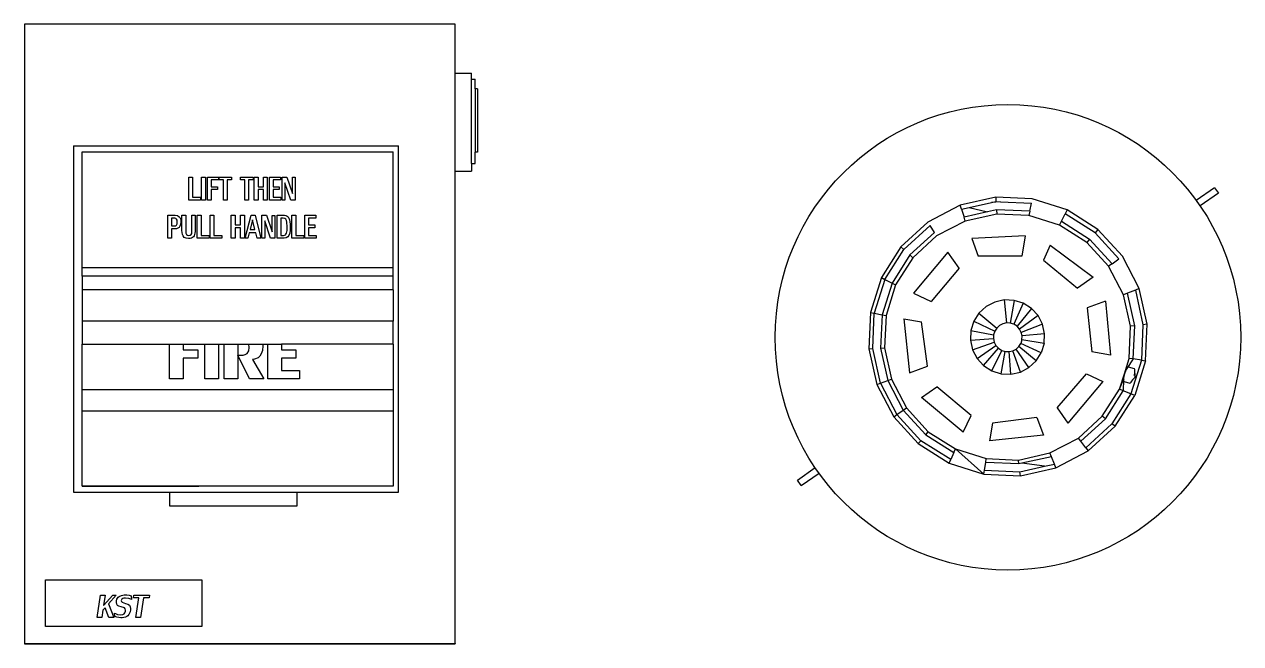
# Model space of a CAD drawing. Header units: inches. Extents: x 710 to 5347, y 114 to 2471.
# Drawn here: x 3965 to 5347, y 286 to 989 of the extents above; entities that cross this region are included whole.
import ezdxf

# ---------------------------------------------------------------- set-up
doc = ezdxf.new("R2010")
doc.units = ezdxf.units.IN
doc.header["$MEASUREMENT"] = 0
doc.layers.add('Edges', color=7, linetype='Continuous')

# ---------------------------------------------------------------- blocks, each defined once
blk = doc.blocks.new('fire alarm fr')
at = {"layer": 'Edges'}
for p, q in [((1336.9, 1175.4), (847.5, 1175.4)), ((847.5, 1175.4), (847.5, 472.1)), ((1336.9, 1119.8), (1336.9, 1175.4)), ((1336.9, 1119.8), (1355.3, 1119.8)), ((1336.9, 1008.5), (1336.9, 1119.8)), ((1355.3, 1113.2), (1355.3, 1119.8)), ((1355.3, 1113.2), (1359.6, 1113.2)), ((1355.3, 1017.4), (1355.3, 1113.2)), ((1359.6, 1102), (1359.6, 1113.2)), ((1362.1, 1102), (1359.6, 1102)), ((1359.6, 1102), (1359.6, 1030.2)), ((1362.1, 1102), (1362.1, 1030.2)), ((903.3, 1037.5), (903.3, 644.2)), ((903.3, 1037.5), (1272.6, 1037.5)), ((1272.6, 644.2), (1272.6, 1037.5)), ((913.1, 1015.7), (913.1, 1030.7)), ((913.1, 1030.7), (913.1, 1030.7)), ((913.1, 1015.7), (913.1, 1030.7)), ((913.1, 1030.7), (1266.5, 1030.7)), ((1266.5, 898.8), (1266.5, 1030.7)), ((1362.1, 1030.2), (1359.6, 1030.2)), ((1359.6, 1030.1), (1359.6, 1030.2)), ((1362.1, 1030.1), (1359.6, 1030.1)), ((1359.6, 1017.4), (1359.6, 1030.1)), ((1362.1, 1030.2), (1362.1, 1030.1)), ((913.1, 898.8), (913.1, 1015.7)), ((1355.3, 1017.4), (1359.6, 1017.4)), ((1355.3, 1017.4), (1355.3, 1008.5)), ((1034.3, 975.8), (1034.3, 1001.9)), ((1034.3, 1001.9), (1038.6, 1001.9)), ((1038.6, 1001.9), (1038.6, 979.1)), ((1048.9, 975.8), (1048.9, 1001.9)), ((1048.9, 1001.9), (1053.2, 1001.9)), ((1053.2, 1001.9), (1053.2, 975.8)), ((1055.6, 975.8), (1055.6, 1001.9)), ((1055.6, 1001.9), (1068.3, 1001.9)), ((1068.3, 998.6), (1059.8, 998.6)), ((1059.8, 998.6), (1059.8, 991)), ((1068.3, 1001.9), (1068.3, 998.6)), ((1068.5, 998.6), (1068.5, 1001.9)), ((1068.5, 1001.9), (1083, 1001.9)), ((1073.6, 998.6), (1068.5, 998.6)), ((1073.6, 975.8), (1073.6, 998.6)), ((1083, 998.6), (1077.9, 998.6)), ((1077.9, 998.6), (1077.9, 975.8)), ((1083, 1001.9), (1083, 998.6)), ((1092.9, 998.6), (1092.9, 1001.9)), ((1092.9, 1001.9), (1107.3, 1001.9)), ((1098, 998.6), (1092.9, 998.6)), ((1098, 975.8), (1098, 998.6)), ((1107.3, 998.6), (1102.2, 998.6)), ((1102.2, 998.6), (1102.2, 975.8)), ((1107.3, 1001.9), (1107.3, 998.6)), ((1108.7, 975.8), (1108.7, 1001.9)), ((1108.7, 1001.9), (1113, 1001.9)), ((1113, 1001.9), (1113, 991)), ((1119.2, 991), (1119.2, 1001.9)), ((1119.2, 1001.9), (1123.4, 1001.9)), ((1123.4, 1001.9), (1123.4, 975.8)), ((1125.8, 1001.9), (1138.6, 1001.9)), ((1125.8, 975.8), (1125.8, 1001.9)), ((1138.6, 998.6), (1130.1, 998.6)), ((1130.1, 998.6), (1130.1, 991)), ((1138.6, 1001.9), (1138.6, 998.6)), ((1140.3, 975.8), (1140.3, 1001.9)), ((1140.3, 1001.9), (1145.6, 1001.9)), ((1150.1, 975.8), (1143.3, 995.5)), ((1143.3, 995.5), (1143.3, 975.8)), ((1145.6, 1001.9), (1152, 983.2)), ((1152, 983.2), (1152, 1001.8)), ((1152, 1001.8), (1155.1, 1001.8)), ((1155.1, 1001.8), (1155.1, 975.8)), ((1336.9, 1008.5), (1355.3, 1008.5)), ((1336.9, 472.1), (1336.9, 1008.5)), ((1059.8, 991), (1066.9, 991)), ((1066.9, 987.8), (1059.8, 987.8)), ((1059.8, 987.8), (1059.8, 975.8)), ((1066.9, 991), (1066.9, 987.8)), ((1113, 991), (1119.2, 991)), ((1119.2, 987.8), (1113, 987.8)), ((1113, 987.8), (1113, 975.8)), ((1119.2, 975.8), (1119.2, 987.8)), ((1130.1, 991), (1137.1, 991)), ((1137.1, 987.8), (1130.1, 987.8)), ((1130.1, 987.8), (1130.1, 979.1)), ((1137.1, 991), (1137.1, 987.8)), ((2199.4, 989.8), (2178.7, 975.4)), ((2203.8, 983.6), (2183, 969.2)), ((2199.4, 989.8), (2203.8, 983.6)), ((1047.6, 975.8), (1034.3, 975.8)), ((1038.6, 979.1), (1047.6, 979.1)), ((1047.6, 979.1), (1047.6, 975.8)), ((1053.2, 975.8), (1048.9, 975.8)), ((1059.8, 975.8), (1055.6, 975.8)), ((1077.9, 975.8), (1073.6, 975.8)), ((1102.2, 975.8), (1098, 975.8)), ((1113, 975.8), (1108.7, 975.8)), ((1123.4, 975.8), (1119.2, 975.8)), ((1138.7, 975.8), (1125.8, 975.8)), ((1130.1, 979.1), (1138.7, 979.1)), ((1138.7, 979.1), (1138.7, 975.8)), ((1143.3, 975.8), (1140.3, 975.8)), ((1155.1, 975.8), (1150.1, 975.8)), ((1910.5, 969.9), (1873.8, 950.7)), ((1951, 978.9), (1910.5, 969.9)), ((1912, 965.4), (1910.5, 969.9)), ((1912, 965.4), (1920.9, 967.4)), ((1920.9, 967.4), (1946.3, 973)), ((1920.9, 967.4), (1941.7, 962.4)), ((1946.3, 973), (1951.2, 974.1)), ((1956.3, 973.9), (1946.3, 973)), ((1992.4, 977.1), (1951, 978.9)), ((1951, 978.9), (1951.2, 974.1)), ((1951.2, 974.1), (1956.3, 973.9)), ((1956.3, 973.9), (1991.4, 972.4)), ((1989.5, 963), (1991.4, 972.4)), ((2031.9, 964.6), (1992.4, 977.1)), ((1010.4, 932.5), (1010.4, 958.5)), ((1010.4, 958.5), (1018.9, 958.5)), ((1018.5, 955.2), (1014.6, 955.2)), ((1014.6, 955.2), (1014.6, 946.4)), ((1019.6, 955), (1018.5, 955.2)), ((1018.9, 958.5), (1021.6, 958.1)), ((1020.4, 954.2), (1019.6, 955)), ((1021, 952.9), (1020.4, 954.2)), ((1021.6, 958.1), (1023.5, 956.8)), ((1023.5, 956.8), (1024.3, 955.8)), ((1024.3, 955.8), (1024.8, 954.5)), ((1024.8, 954.5), (1025.1, 952.9)), ((1026.5, 941.2), (1026.5, 958.5)), ((1026.5, 958.5), (1030.9, 958.5)), ((1030.9, 958.5), (1030.9, 941.2)), ((1037.8, 941.4), (1037.8, 958.5)), ((1037.8, 958.5), (1041.4, 958.5)), ((1041.4, 958.5), (1041.4, 940.1)), ((1044, 932.5), (1044, 958.5)), ((1044, 958.5), (1048.2, 958.5)), ((1048.2, 958.5), (1048.2, 935.7)), ((1058.6, 932.5), (1058.6, 958.5)), ((1058.6, 958.5), (1062.8, 958.5)), ((1062.8, 958.5), (1062.8, 935.7)), ((1082.6, 932.5), (1082.6, 958.5)), ((1082.6, 958.5), (1086.9, 958.5)), ((1086.9, 958.5), (1086.9, 947.6)), ((1093.1, 947.6), (1093.1, 958.5)), ((1093.1, 958.5), (1097.4, 958.5)), ((1097.4, 958.5), (1097.4, 932.5)), ((1098.5, 932.5), (1105, 958.5)), ((1106.7, 953.5), (1104, 942.5)), ((1105, 958.5), (1109.7, 958.5)), ((1109.5, 942.5), (1106.7, 953.5)), ((1109.7, 958.5), (1116.3, 932.5)), ((1117.4, 932.5), (1117.4, 958.5)), ((1117.4, 958.5), (1122.7, 958.5)), ((1122.7, 958.5), (1129.2, 939.8)), ((1129.2, 939.8), (1129.2, 958.4)), ((1129.2, 958.4), (1132.2, 958.4)), ((1132.2, 958.4), (1132.2, 932.4)), ((1134.7, 932.5), (1134.7, 958.5)), ((1134.7, 958.5), (1142.9, 958.5)), ((1141.6, 955.2), (1138.9, 955.2)), ((1138.9, 955.2), (1138.9, 935.7)), ((1143.3, 954.9), (1141.6, 955.2)), ((1142.9, 958.5), (1144.6, 958.3)), ((1144.4, 954), (1143.3, 954.9)), ((1145.3, 952.6), (1144.4, 954)), ((1144.6, 958.3), (1146, 957.6)), ((1146, 957.6), (1147.1, 956.6)), ((1147.1, 956.6), (1148, 955.1)), ((1148, 955.1), (1148.7, 953.2)), ((1151.5, 932.5), (1151.5, 958.5)), ((1151.5, 958.5), (1155.8, 958.5)), ((1155.8, 958.5), (1155.8, 935.7)), ((1166.1, 958.5), (1178.8, 958.5)), ((1166.1, 932.5), (1166.1, 958.5)), ((1178.8, 955.2), (1170.4, 955.2)), ((1170.4, 955.2), (1170.4, 947.6)), ((1178.8, 958.5), (1178.8, 955.2)), ((1912, 965.4), (1914.9, 956.4)), ((1941.7, 962.4), (1914.9, 956.4)), ((1916.3, 951.9), (1914.9, 956.4)), ((1952, 959.9), (1916.3, 951.9)), ((1951.8, 964.6), (1941.7, 962.4)), ((1951.8, 964.6), (1952, 959.9)), ((1989.5, 963), (1951.8, 964.6)), ((1988.6, 958.3), (1952, 959.9)), ((1989.5, 963), (1988.6, 958.3)), ((2023.5, 947.3), (1988.6, 958.3)), ((2025.6, 951.7), (2029.8, 960.3)), ((2031.9, 964.6), (2029.8, 960.3)), ((2063.7, 938.7), (2029.8, 960.3)), ((2066.8, 942.4), (2031.9, 964.6)), ((1014.6, 946.4), (1018.3, 946.4)), ((1018.5, 943.2), (1014.6, 943.2)), ((1014.6, 943.2), (1014.6, 932.5)), ((1018.3, 946.4), (1019.6, 946.6)), ((1020.3, 943.3), (1018.5, 943.2)), ((1019.6, 946.6), (1020.5, 947.4)), ((1021.9, 943.7), (1020.3, 943.3)), ((1020.5, 947.4), (1021, 948.8)), ((1021.2, 951.1), (1021, 952.9)), ((1021, 948.8), (1021.2, 951.1)), ((1023.3, 944.6), (1021.9, 943.7)), ((1024.3, 946), (1023.3, 944.6)), ((1025, 948.1), (1024.3, 946)), ((1025.2, 950.9), (1025, 948.1)), ((1025.1, 952.9), (1025.2, 950.9)), ((1026.7, 938.8), (1026.5, 941.2)), ((1030.9, 940.8), (1030.8, 940.1)), ((1030.8, 940.1), (1031.1, 938.1)), ((1030.9, 941.2), (1030.9, 940.8)), ((1037.6, 938), (1037.8, 940)), ((1037.8, 940.8), (1037.8, 941.4)), ((1037.8, 940), (1037.8, 940.8)), ((1041.4, 940.1), (1041.2, 938.2)), ((1086.9, 947.6), (1093.1, 947.6)), ((1093.1, 944.4), (1086.9, 944.4)), ((1086.9, 944.4), (1086.9, 932.5)), ((1093.1, 932.5), (1093.1, 944.4)), ((1104, 942.5), (1109.5, 942.5)), ((1127.3, 932.4), (1120.5, 952.2)), ((1120.5, 952.2), (1120.5, 932.5)), ((1145.2, 938.2), (1145.9, 941.2)), ((1145.7, 950.7), (1145.3, 952.6)), ((1146.1, 945.5), (1145.7, 950.7)), ((1145.9, 941.2), (1146.1, 945.5)), ((1148.7, 953.2), (1149.2, 951)), ((1149.4, 941.5), (1148.9, 938.2)), ((1149.2, 951), (1149.4, 948.4)), ((1149.4, 948.4), (1149.5, 945.5)), ((1149.5, 945.5), (1149.4, 941.5)), ((1170.4, 947.6), (1177.4, 947.6)), ((1177.4, 944.4), (1170.4, 944.4)), ((1170.4, 944.4), (1170.4, 935.7)), ((1177.4, 947.6), (1177.4, 944.4)), ((1873.8, 950.7), (1843.3, 922.7)), ((1846.7, 919.6), (1876.3, 946.8)), ((1881.3, 938.9), (1876.3, 946.8)), ((1916.3, 951.9), (1883.8, 935)), ((2023.5, 947.3), (2025.6, 951.7)), ((2054.4, 927.7), (2023.5, 947.3)), ((2025.6, 951.7), (2057.5, 931.4)), ((2066.8, 942.4), (2063.7, 938.7)), ((2094.8, 911.9), (2066.8, 942.4)), ((1014.6, 932.5), (1010.4, 932.5)), ((1027, 936.8), (1026.7, 938.8)), ((1027.8, 935), (1027, 936.8)), ((1029.1, 933.4), (1027.8, 935)), ((1031.2, 932.4), (1029.1, 933.4)), ((1031.1, 938.1), (1031.8, 936.7)), ((1034, 932), (1031.2, 932.4)), ((1031.8, 936.7), (1032.9, 935.8)), ((1032.9, 935.8), (1034.5, 935.5)), ((1035.7, 932.2), (1034, 932)), ((1034.5, 935.5), (1036, 935.8)), ((1037.2, 932.6), (1035.7, 932.2)), ((1036, 935.8), (1037, 936.6)), ((1037, 936.6), (1037.6, 938)), ((1038.5, 933.2), (1037.2, 932.6)), ((1039.5, 934.1), (1038.5, 933.2)), ((1040.3, 935.2), (1039.5, 934.1)), ((1040.9, 936.6), (1040.3, 935.2)), ((1041.2, 938.2), (1040.9, 936.6)), ((1057.3, 932.5), (1044, 932.5)), ((1048.2, 935.7), (1057.3, 935.7)), ((1057.3, 935.7), (1057.3, 932.5)), ((1071.9, 932.5), (1058.6, 932.5)), ((1062.8, 935.7), (1071.9, 935.7)), ((1071.9, 935.7), (1071.9, 932.5)), ((1086.9, 932.5), (1082.6, 932.5)), ((1097.4, 932.5), (1093.1, 932.5)), ((1101.4, 932.5), (1098.5, 932.5)), ((1103, 938.7), (1101.4, 932.5)), ((1110.4, 938.7), (1103, 938.7)), ((1112.1, 932.5), (1110.4, 938.7)), ((1116.3, 932.5), (1112.1, 932.5)), ((1120.5, 932.5), (1117.4, 932.5)), ((1132.2, 932.4), (1127.3, 932.4)), ((1142.8, 932.5), (1134.7, 932.5)), ((1138.9, 935.7), (1142, 935.7)), ((1142, 935.7), (1143.1, 935.8)), ((1145, 932.8), (1142.8, 932.5)), ((1143.1, 935.8), (1144, 936.3)), ((1144, 936.3), (1144.7, 937.1)), ((1144.7, 937.1), (1145.2, 938.2)), ((1146.7, 933.9), (1145, 932.8)), ((1148, 935.7), (1146.7, 933.9)), ((1148.9, 938.2), (1148, 935.7)), ((1164.8, 932.5), (1151.5, 932.5)), ((1155.8, 935.7), (1164.8, 935.7)), ((1164.8, 935.7), (1164.8, 932.5)), ((1179, 932.5), (1166.1, 932.5)), ((1170.4, 935.7), (1179, 935.7)), ((1179, 935.7), (1179, 932.5)), ((1881.3, 938.9), (1853.5, 913.4)), ((1883.8, 935), (1856.9, 910.3)), ((1984.5, 935.2), (1923.6, 932)), ((1923.6, 932), (1930.8, 912.2)), ((1984.5, 935.2), (1980.5, 912.2)), ((2057.5, 931.4), (2054.4, 927.7)), ((2079.1, 900.7), (2054.4, 927.7)), ((2057.5, 931.4), (2083.1, 903.5)), ((2090.9, 909.1), (2063.7, 938.7)), ((1843.3, 922.7), (1821.1, 887.7)), ((1825.1, 885.6), (1846.7, 919.6)), ((1853.5, 913.4), (1833.2, 881.5)), ((1843.3, 922.7), (1846.7, 919.6)), ((1853.5, 913.4), (1856.9, 910.3)), ((1896.6, 916.8), (1857.4, 870)), ((1909.4, 898.6), (1896.6, 916.8)), ((1980.5, 912.2), (1930.8, 912.2)), ((2012.9, 924.5), (2005, 907.6)), ((2012.9, 924.5), (2061.5, 888.3)), ((1266.5, 898.8), (913.1, 898.8)), ((913.1, 889.2), (913.1, 898.8)), ((1266.5, 889.2), (1266.5, 898.8)), ((1856.9, 910.3), (1837.2, 879.4)), ((1909.4, 898.6), (1877.6, 860.6)), ((2005, 907.6), (2043.8, 875.9)), ((2083.1, 903.5), (2079.1, 900.7)), ((2096.1, 868.3), (2079.1, 900.7)), ((2083.1, 903.5), (2090.9, 909.1)), ((2114, 875.2), (2094.8, 911.9)), ((1266.5, 889.2), (913.1, 889.2)), ((913.1, 889.2), (913.1, 873.9)), ((1266.5, 873.9), (1266.5, 889.2)), ((1821.1, 887.7), (1808.6, 848.2)), ((1825.1, 885.6), (1813, 847.3)), ((1821.1, 887.7), (1825.1, 885.6)), ((1825.1, 885.6), (1833.2, 881.5)), ((2061.5, 888.3), (2043.8, 875.9)), ((1266.5, 873.9), (913.1, 873.9)), ((913.1, 873.9), (913.1, 838.3)), ((1266.5, 873.9), (1266.5, 838.3)), ((1833.2, 881.5), (1821.8, 845.4)), ((1837.2, 879.4), (1826.3, 844.5)), ((1833.2, 881.5), (1837.2, 879.4)), ((2109.5, 873.4), (2100.6, 870)), ((2114, 875.2), (2109.5, 873.4)), ((2109.5, 873.4), (2118.2, 834.2)), ((2123, 834.7), (2114, 875.2)), ((1857.4, 870), (1877.6, 860.6)), ((1949.9, 860), (1940.1, 854.8)), ((1960.6, 862.4), (1949.9, 860)), ((1971.7, 861.9), (1960.6, 862.4)), ((1960.6, 862.4), (1963.2, 836.2)), ((1971.7, 861.9), (1967.4, 836)), ((1982.2, 858.6), (1971.5, 834.8)), ((1982.2, 858.6), (1971.7, 861.9)), ((1991.5, 852.6), (1982.2, 858.6)), ((2075.5, 860.8), (2054.9, 853.2)), ((2075.5, 860.8), (2081.3, 799.7)), ((2100.6, 870), (2096.1, 868.3)), ((2104, 832.5), (2096.1, 868.3)), ((2108.8, 833.1), (2100.6, 870)), ((1808.6, 848.2), (1806.9, 806.8)), ((1808.6, 848.2), (1813, 847.3)), ((1811.3, 807.1), (1813, 847.3)), ((1813, 847.3), (1821.8, 845.4)), ((1821.8, 845.4), (1820.2, 807.6)), ((1821.8, 845.4), (1826.3, 844.5)), ((1826.3, 844.5), (1824.7, 807.9)), ((1931.9, 847.4), (1926, 838.1)), ((1940.1, 854.8), (1931.9, 847.4)), ((1931.9, 847.4), (1952.1, 830.4)), ((1991.5, 852.6), (1975.1, 832.5)), ((1999, 844.5), (1978, 829.3)), ((1999, 844.5), (1991.5, 852.6)), ((2004.1, 834.7), (1999, 844.5)), ((2054.9, 853.2), (2060.1, 803.4)), ((1266.5, 838.3), (913.1, 838.3)), ((913.1, 838.3), (913.1, 812.2)), ((1266.5, 812.2), (1266.5, 838.3)), ((1846.5, 840.9), (1866.7, 837.4)), ((1846.5, 840.9), (1853.1, 779.6)), ((1873.6, 787.1), (1866.7, 837.4)), ((1926, 838.1), (1922.7, 827.5)), ((1926, 838.1), (1949.8, 826.8)), ((1952.1, 830.4), (1949.8, 826.8)), ((1955.2, 833.3), (1952.1, 830.4)), ((1959, 835.3), (1955.2, 833.3)), ((1963.2, 836.2), (1959, 835.3)), ((1967.4, 836), (1963.2, 836.2)), ((1971.5, 834.8), (1967.4, 836)), ((1975.1, 832.5), (1971.5, 834.8)), ((1978, 829.3), (1975.1, 832.5)), ((1980, 825.5), (1978, 829.3)), ((2004.1, 834.7), (1980, 825.5)), ((2006.5, 823.9), (2004.1, 834.7)), ((2102.5, 796), (2104, 832.5)), ((2108.8, 833.1), (2104, 832.5)), ((2107.1, 795.3), (2108.8, 833.1)), ((2118.2, 834.2), (2116.5, 794)), ((2123, 834.7), (2118.2, 834.2)), ((2121.2, 793.3), (2123, 834.7)), ((1922.7, 827.5), (1922.2, 816.5)), ((1922.2, 816.5), (1948.3, 818.5)), ((1922.2, 816.5), (1924.6, 805.7)), ((1922.7, 827.5), (1948.5, 822.8)), ((1948.5, 822.8), (1948.3, 818.5)), ((1948.3, 818.5), (1949.3, 814.3)), ((1949.8, 826.8), (1948.5, 822.8)), ((1980.7, 817.1), (1979.4, 813)), ((1980.9, 821.4), (1980, 825.5)), ((1980.7, 817.1), (1980.9, 821.4)), ((2006, 812.9), (1980.7, 817.1)), ((2006.5, 823.9), (1980.9, 821.4)), ((2006, 812.9), (2006.5, 823.9)), ((913.1, 760.3), (913.1, 812.2)), ((913.1, 812.2), (1012.5, 812.2)), ((1012.5, 772.8), (1012.5, 812.2)), ((1012.5, 812.2), (1028, 812.2)), ((1028, 812.2), (1028, 805.6)), ((1028, 812.2), (1052.5, 812.2)), ((1028, 805.6), (1044.4, 805.6)), ((1044.4, 805.6), (1044.4, 796.4)), ((1052.5, 772.8), (1052.5, 812.2)), ((1052.5, 812.2), (1068, 812.2)), ((1068, 812.2), (1068, 772.8)), ((1068, 812.2), (1074.6, 812.2)), ((1074.6, 772.8), (1074.6, 812.2)), ((1074.6, 812.2), (1090, 812.2)), ((1090, 812.2), (1090, 799.8)), ((1090, 812.2), (1102.6, 812.2)), ((1098.5, 800.3), (1100.8, 801.7)), ((1100.8, 801.7), (1102.4, 804.4)), ((1102.4, 804.4), (1103, 808.5)), ((1103, 808.5), (1102.6, 812.2)), ((1102.6, 812.2), (1118.2, 812.2)), ((1117.9, 805.1), (1116.7, 801.3)), ((1118.3, 810.1), (1117.9, 805.1)), ((1118.2, 812.2), (1118.3, 810.1)), ((1118.2, 812.2), (1124, 812.2)), ((1124, 772.8), (1124, 812.2)), ((1124, 812.2), (1139.5, 812.2)), ((1139.5, 812.2), (1139.5, 805.6)), ((1266.5, 812.2), (1139.5, 812.2)), ((1139.5, 805.6), (1156, 805.6)), ((1156, 805.6), (1156, 796.4)), ((1266.5, 812.2), (1266.5, 760.3)), ((1806.9, 806.8), (1811.3, 807.1)), ((1806.9, 806.8), (1815.8, 766.4)), ((1820, 767.8), (1811.3, 807.1)), ((1820.2, 807.6), (1824.7, 807.9)), ((1820.2, 807.6), (1828.4, 770.7)), ((1824.7, 807.9), (1832.6, 772.2)), ((1924.6, 805.7), (1949.3, 814.3)), ((1924.6, 805.7), (1929.7, 795.9)), ((1929.7, 795.9), (1951.2, 810.6)), ((1937.2, 787.8), (1954.1, 807.4)), ((1946.5, 781.9), (1957.7, 805.1)), ((1949.3, 814.3), (1951.2, 810.6)), ((1951.2, 810.6), (1954.1, 807.4)), ((1954.1, 807.4), (1957.7, 805.1)), ((1957, 778.5), (1961.8, 803.8)), ((1957.7, 805.1), (1961.8, 803.8)), ((1961.8, 803.8), (1966.1, 803.7)), ((1966.1, 803.7), (1970.2, 804.6)), ((1968.1, 778.1), (1966.1, 803.7)), ((1970.2, 804.6), (1974, 806.6)), ((1978.9, 780.5), (1970.2, 804.6)), ((1974, 806.6), (1977.2, 809.4)), ((1988.6, 785.6), (1974, 806.6)), ((1977.2, 809.4), (1979.4, 813)), ((1996.8, 793), (1977.2, 809.4)), ((2002.7, 802.4), (1979.4, 813)), ((1996.8, 793), (2002.7, 802.4)), ((2006, 812.9), (2002.7, 802.4)), ((2081.3, 799.7), (2060.1, 803.4)), ((1044.4, 796.4), (1028, 796.4)), ((1028, 796.4), (1028, 772.8)), ((1103.1, 772.7), (1090, 799.8)), ((1090, 799.8), (1096, 799.8)), ((1090, 799.8), (1090, 772.8)), ((1096, 799.8), (1098.5, 800.3)), ((1109, 794.9), (1106.8, 794.6)), ((1106.8, 794.6), (1119.7, 772.8)), ((1113, 796.6), (1109, 794.9)), ((1115, 798.5), (1113, 796.6)), ((1116.7, 801.3), (1115, 798.5)), ((1156, 796.4), (1139.5, 796.4)), ((1139.5, 796.4), (1139.5, 782.1)), ((1929.7, 795.9), (1937.2, 787.8)), ((1937.2, 787.8), (1946.5, 781.9)), ((1988.6, 785.6), (1996.8, 793)), ((2097, 778.5), (2102.5, 796)), ((2107.1, 795.3), (2099.9, 784.6)), ((2107.1, 795.3), (2102.5, 796)), ((2116.5, 794), (2104.5, 755.6)), ((2116.5, 794), (2107.1, 795.3)), ((2121.2, 793.3), (2108.8, 753.8)), ((2116.5, 794), (2121.2, 793.3)), ((1139.5, 782.1), (1159.9, 782.1)), ((1159.9, 782.1), (1159.9, 772.8)), ((1853.1, 779.6), (1873.6, 787.1)), ((1946.5, 781.9), (1957, 778.5)), ((1957, 778.5), (1968.1, 778.1)), ((1968.1, 778.1), (1978.9, 780.5)), ((1978.9, 780.5), (1988.6, 785.6)), ((2020.8, 739.7), (2053.9, 778.6)), ((2053.9, 778.6), (2072.7, 769.8)), ((2091.5, 761.1), (2097, 778.5)), ((2096.3, 775.4), (2096, 773.4)), ((2096.7, 777.4), (2096.3, 775.4)), ((2097.4, 779.5), (2096.7, 777.4)), ((2098.2, 781.5), (2097, 778.5)), ((2097.4, 779.5), (2097, 778.5)), ((2098.2, 781.5), (2097.4, 779.5)), ((2099.1, 783.3), (2098.2, 781.5)), ((2099.9, 784.6), (2099.1, 783.3)), ((2100, 784.7), (2099.9, 784.6)), ((2100.8, 785.5), (2100, 784.7)), ((2100, 784.7), (2100.6, 784.7)), ((2101.6, 785.9), (2100.8, 785.5)), ((2108.5, 784), (2101.6, 785.9)), ((2108.9, 774.3), (2106.9, 772.3)), ((2108.3, 776.4), (2108.6, 777.2)), ((2108.9, 783.4), (2108.5, 784)), ((2108.6, 777.2), (2108.9, 779)), ((2109.1, 782.3), (2108.9, 783.4)), ((2108.9, 779.1), (2109.1, 780.9)), ((2108.9, 779.2), (2108.9, 779)), ((2108.9, 779), (2108.9, 779.1)), ((2108.9, 778.7), (2108.9, 774.3)), ((2109.1, 780.9), (2109.1, 782.3)), ((913.1, 736.1), (913.1, 760.3)), ((1266.5, 760.3), (913.1, 760.3)), ((1028, 772.8), (1012.5, 772.8)), ((1068, 772.8), (1052.5, 772.8)), ((1090, 772.8), (1074.6, 772.8)), ((1119.7, 772.8), (1103.1, 772.7)), ((1159.9, 772.8), (1124, 772.8)), ((1266.5, 760.3), (1266.5, 736.1)), ((1815.8, 766.4), (1820, 767.8)), ((1815.8, 766.4), (1835, 729.7)), ((1820, 767.8), (1828.4, 770.7)), ((1820, 767.8), (1838.6, 732.2)), ((1828.4, 770.7), (1832.6, 772.2)), ((1828.4, 770.7), (1845.9, 737.2)), ((1832.6, 772.2), (1849.6, 739.7)), ((1866.7, 751.7), (1883.9, 763.8)), ((1922.9, 731.2), (1883.9, 763.8)), ((2072.7, 769.8), (2032.8, 722.5)), ((2071.8, 730.2), (2091.5, 761.1)), ((2091.5, 761.1), (2096, 771.8)), ((2095.8, 759.2), (2091.5, 761.1)), ((2094.6, 770.6), (2094.5, 770.6)), ((2094.6, 770.5), (2094.5, 770.6)), ((2095.5, 773.1), (2095.4, 773.2)), ((2096, 771.8), (2095.8, 759.2)), ((2096, 773.4), (2096, 772.6)), ((2096.9, 771.7), (2096, 772.6)), ((2096, 772.6), (2096, 771.8)), ((2096, 771.8), (2096.2, 770.6)), ((2096.2, 770.6), (2096.6, 769.9)), ((2096.6, 769.9), (2096.9, 769.8)), ((2096.9, 769.8), (2096.6, 769.9)), ((2096.6, 769.9), (2096.6, 769.9)), ((2096.9, 769.8), (2103.4, 767.8)), ((2103.4, 767.8), (2104.1, 768.1)), ((2104.1, 768.1), (2104.9, 768.9)), ((2104.9, 768.9), (2105.7, 770)), ((2105.7, 770), (2106.5, 771.6)), ((2106.9, 772.3), (2106.2, 771.7)), ((2106.5, 771.6), (2106.9, 772.3)), ((2106.9, 772.3), (2106.9, 772.3)), ((1914, 712.1), (1866.7, 751.7)), ((2075.5, 727.3), (2095.8, 759.2)), ((2104.5, 755.6), (2082.9, 721.7)), ((2086.6, 718.9), (2108.8, 753.8)), ((2104.5, 755.6), (2095.8, 759.2)), ((2108.8, 753.8), (2104.5, 755.6)), ((913.1, 650.9), (913.1, 736.1)), ((1266.5, 736.1), (913.1, 736.1)), ((1266.5, 736.1), (1266.5, 650.7)), ((1838.6, 732.2), (1845.9, 737.2)), ((1845.9, 737.2), (1849.6, 739.7)), ((1871.5, 709.3), (1845.9, 737.2)), ((1849.6, 739.7), (1874.3, 712.7)), ((2020.8, 739.7), (2032.8, 722.5)), ((1835, 729.7), (1838.6, 732.2)), ((1835, 729.7), (1863, 699.1)), ((1865.8, 702.5), (1838.6, 732.2)), ((1914, 712.1), (1922.9, 731.2)), ((1947.2, 722.5), (1943.7, 702.3)), ((1997.7, 728.9), (1947.2, 722.5)), ((1997.7, 728.9), (2005, 708.7)), ((2044.9, 705.4), (2071.8, 730.2)), ((2047.7, 701.8), (2075.5, 727.3)), ((2082.9, 721.7), (2053.2, 694.5)), ((2056, 690.9), (2086.6, 718.9)), ((2075.5, 727.3), (2071.8, 730.2)), ((2086.6, 718.9), (2082.9, 721.7)), ((1871.5, 709.3), (1874.3, 712.7)), ((1871.5, 709.3), (1903.4, 689.1)), ((1874.3, 712.7), (1905.2, 693.1)), ((2005, 708.7), (1943.7, 702.3)), ((2012.4, 688.5), (2044.9, 705.4)), ((2047.7, 701.8), (2044.9, 705.4)), ((1863, 699.1), (1865.8, 702.5)), ((1863, 699.1), (1898, 676.9)), ((1899.8, 681), (1865.8, 702.5)), ((1903.4, 689.1), (1905.2, 693.1)), ((1905.2, 693.1), (1940.1, 682.1)), ((1937.5, 664.5), (1905.2, 693.1)), ((2019.3, 671.7), (2056, 690.9)), ((2053.2, 694.5), (2047.7, 701.8)), ((2053.2, 694.5), (2056, 690.9)), ((1898, 676.9), (1899.8, 681)), ((1903.4, 689.1), (1899.8, 681)), ((1938.1, 668.9), (1939.5, 677.7)), ((1939.5, 677.7), (1940.1, 682.1)), ((1977.2, 676.1), (1939.5, 677.7)), ((1940.1, 682.1), (1976.7, 680.5)), ((1976.7, 680.5), (2012.4, 688.5)), ((1977.2, 676.1), (1976.7, 680.5)), ((2014.1, 684.3), (1980.5, 676.8)), ((2014.1, 684.3), (2012.4, 688.5)), ((2017.6, 675.9), (2014.1, 684.3)), ((1725.7, 657.8), (1745.8, 671.9)), ((1730, 651.6), (1750.2, 665.6)), ((1898, 676.9), (1937.5, 664.5)), ((1937.5, 664.5), (1938.1, 668.9)), ((1937.5, 664.5), (1978.9, 662.7)), ((1938.1, 668.9), (1978.3, 667.2)), ((1980.5, 676.8), (1977.2, 676.1)), ((1978.3, 667.2), (2006.4, 673.4)), ((1978.9, 662.7), (1978.3, 667.2)), ((1978.9, 662.7), (2019.3, 671.7)), ((2006.4, 673.4), (1980.5, 676.8)), ((2006.4, 673.4), (2017.6, 675.9)), ((2019.3, 671.7), (2017.6, 675.9)), ((913.1, 650.9), (1045.6, 651)), ((913.1, 650.7), (913.1, 650.9)), ((957.5, 650.9), (913.1, 650.9)), ((957.5, 650.7), (913.1, 650.7)), ((957.5, 650.7), (957.5, 650.9)), ((1133.9, 650.9), (957.5, 650.9)), ((1133.9, 650.7), (957.5, 650.7)), ((1045.6, 651), (1045.6, 651)), ((1133.9, 650.9), (1133.9, 650.7)), ((1134, 650.9), (1133.9, 650.9)), ((1133.9, 650.7), (1134, 650.9)), ((1134, 650.7), (1133.9, 650.7)), ((1134, 650.9), (1134, 650.7)), ((1266.5, 650.7), (1134, 650.7)), ((1730, 651.6), (1725.7, 657.8)), ((903.3, 644.2), (1012.9, 644.2)), ((1012.9, 628), (1012.9, 644.2)), ((1012.9, 644.2), (1156.9, 644.2)), ((1156.9, 644.2), (1156.9, 628)), ((1156.9, 644.2), (1272.6, 644.2)), ((1156.9, 628), (1012.9, 628)), ((871.4, 491.3), (871.4, 544.5)), ((871.4, 544.5), (1049.1, 544.5)), ((1049.1, 544.5), (1049.1, 491.3)), ((930.2, 501.5), (934.2, 527.1)), ((934.2, 527.1), (939.5, 527.1)), ((939.5, 527.1), (937.6, 515.1)), ((937.6, 515.1), (947.9, 527.1)), ((951.8, 527.1), (943, 517)), ((947.9, 527.1), (951.8, 527.1)), ((954.1, 524.7), (955.2, 525.6)), ((955.2, 525.6), (957.9, 526.8)), ((957.9, 526.8), (961, 527.4)), ((961, 527.4), (964.1, 527.3)), ((964.1, 527.3), (966.4, 526.9)), ((966.4, 526.9), (969, 526.2)), ((969, 526.2), (969.3, 522.1)), ((971.4, 523.9), (971.9, 527.1)), ((971.9, 527.1), (989.8, 527.1)), ((989.8, 527.1), (989.3, 523.9)), ((939.3, 512.8), (936.7, 509.9)), ((943.4, 501.5), (939.3, 512.8)), ((943, 517), (949, 501.5)), ((952, 518.8), (952.2, 520.7)), ((952.4, 516.7), (952, 518.8)), ((952.2, 520.7), (952.6, 522.3)), ((953.4, 515.3), (952.4, 516.7)), ((952.6, 522.3), (953.3, 523.6)), ((953.3, 523.6), (954.1, 524.7)), ((955, 514.4), (953.4, 515.3)), ((957.3, 513.7), (955, 514.4)), ((961.2, 512.5), (957.3, 513.7)), ((958.2, 522.4), (957.6, 520.9)), ((957.6, 520.9), (957.8, 519.7)), ((957.8, 519.7), (958.5, 519)), ((959.3, 523.3), (958.2, 522.4)), ((958.5, 519), (962.4, 517.7)), ((960.7, 523.7), (959.3, 523.3)), ((962.6, 523.8), (960.7, 523.7)), ((962.1, 511.5), (961.2, 512.5)), ((962.4, 510), (962.1, 511.5)), ((962.4, 517.7), (965, 516.7)), ((966.1, 523.4), (962.6, 523.8)), ((965, 516.7), (966.8, 515.5)), ((968.4, 522.5), (966.1, 523.4)), ((966.8, 515.5), (967.8, 513.9)), ((967.8, 513.9), (968.2, 511.7)), ((968.2, 511.7), (968.1, 510.4)), ((969.3, 522.1), (968.4, 522.5)), ((977.7, 523.9), (971.4, 523.9)), ((974.1, 501.5), (977.7, 523.9)), ((982.9, 523.9), (979.4, 501.5)), ((989.3, 523.9), (982.9, 523.9)), ((935.4, 501.5), (930.2, 501.5)), ((936.7, 509.9), (935.4, 501.5)), ((949, 501.5), (943.4, 501.5)), ((950.3, 502.7), (950, 506.6)), ((950, 506.6), (951.1, 506.1)), ((952.5, 501.9), (950.3, 502.7)), ((951.1, 506.1), (953.4, 505.2)), ((954.7, 501.5), (952.5, 501.9)), ((953.4, 505.2), (956.7, 504.7)), ((957.2, 501.3), (954.7, 501.5)), ((956.7, 504.7), (959.2, 504.9)), ((958.8, 501.4), (957.2, 501.3)), ((962.4, 502.1), (958.8, 501.4)), ((959.2, 504.9), (960.8, 505.7)), ((960.8, 505.7), (961.8, 507.1)), ((961.8, 507.1), (962.3, 508.9)), ((962.3, 508.9), (962.4, 510)), ((963.9, 502.8), (962.4, 502.1)), ((965.1, 503.7), (963.9, 502.8)), ((966.2, 504.9), (965.1, 503.7)), ((967.1, 506.4), (966.2, 504.9)), ((967.7, 508.2), (967.1, 506.4)), ((968.1, 510.4), (967.7, 508.2)), ((979.4, 501.5), (974.1, 501.5)), ((1049.1, 491.3), (871.4, 491.3)), ((847.5, 472.1), (1336.9, 472.1)), ((847.5, 472.1), (847.5, 471.9)), ((847.5, 471.9), (1336.9, 471.9)), ((1336.9, 472.1), (1336.9, 471.9))]:
    blk.add_line(p, q, dxfattribs=at)
blk.add_circle((1964.8, 819.9), 264.4, dxfattribs=at)

msp = doc.modelspace()

# ---------------------------------------------------------------- block references
msp.add_blockref('fire alarm fr', (3117.4, -186.3))

doc.saveas('drawing.dxf')
